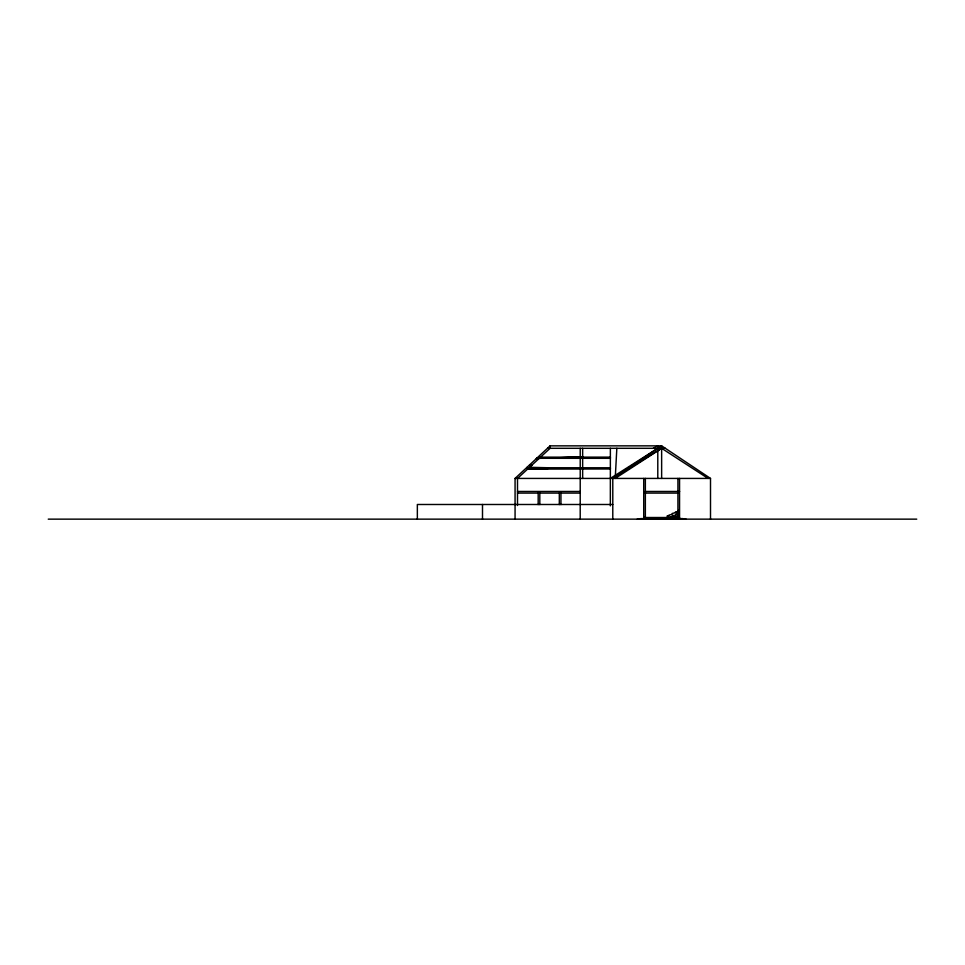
<?xml version="1.0" encoding="UTF-8"?>
<svg xmlns="http://www.w3.org/2000/svg" width="965" height="965" viewBox="0 0 965 965"><rect width="100%" height="100%" fill="white"/><g stroke="black" fill="none" stroke-linecap="round" stroke-linejoin="round"><path stroke-width="1.45" d="M536.697 458.423L539.133 458.423L540.4 457.157L610.363 457.133L610.375 458.327L540.533 458.303L540.557 457.108L540.533 458.303L536.902 458.423M580.23 448.303L580.206 519.146M610.338 505.853L610.375 448.303M616.84 448.303L615.224 478.423L661.64 448.303L708.057 478.423M540.533 458.206L540.774 457.108L539.133 458.423M580.218 458.327L582.655 457.133L540.533 458.303L539.918 457.687L540.533 457.506M540.774 457.108L540.328 457.241M529.544 467.301L548.373 467.76L547.469 468.954L528.325 468.423L529.411 468.954M530.352 466.843L531.98 465.046L529.532 465.046M515.069 519.146L515.069 478.423L550.086 445.854L661.64 445.854L710.505 478.423L710.505 519.146M539.556 458.001L540.412 457.217M612.787 519.146L612.787 478.423L657.792 448.303L657.792 445.854L653.257 448.303M610.338 478.423L661.64 445.854L661.64 478.423M612.787 478.423L661.64 448.303M537.553 458.423L536.407 458.689L537.119 458.423M536.407 458.689L537.24 458.423M538.229 467.748L610.35 467.784L610.375 468.978L527.578 469.111L527.095 467.301M548.373 467.76L528.325 468.423L529.532 468.942M540.533 458.303L580.218 457.133M547.638 448.303L665.307 448.303M515.069 478.423L710.505 478.423M517.505 491.462L580.206 491.462M645.175 491.462L679.613 491.462M517.505 493.091L580.206 493.091M644.536 493.091L678.492 493.091M612.787 504.49L417.35 504.49L417.35 519.146M679.288 511.848L675.488 511.848L675.488 512.668L672.231 513.476L672.231 514.297L668.974 515.105L668.974 515.973L667.346 515.973L667.346 517.517M677.116 514.321L675.488 514.297L675.488 517.517M667.346 515.925L668.974 515.925M672.231 515.925C676.308 516.287 670.591 514.888 672.231 517.517M643.727 517.517L679.553 517.517M48.25 519.146L916.75 519.146M686.067 519.146L637.214 519.146M682.81 518.603L640.471 518.603M679.553 478.423L679.553 518.06M678.745 510.22L677.116 511.848M678.745 512.692L678.745 517.517M677.925 478.423L677.925 517.517M677.116 513.476L677.116 517.517M673.86 515.141L673.86 517.517M670.603 516.77L670.603 517.517M657.792 449.811L657.792 478.423M645.356 478.423L645.356 517.517M643.727 478.423L643.727 518.06M582.655 448.303L582.655 478.423M560.942 493.091L560.942 504.586M559.314 493.091L559.314 504.586M550.086 445.854L550.086 448.303L517.505 478.423L517.505 505.491M539.809 493.091L539.809 504.586M538.181 493.091L538.181 504.586M482.5 504.49L482.5 519.146"/></g></svg>
